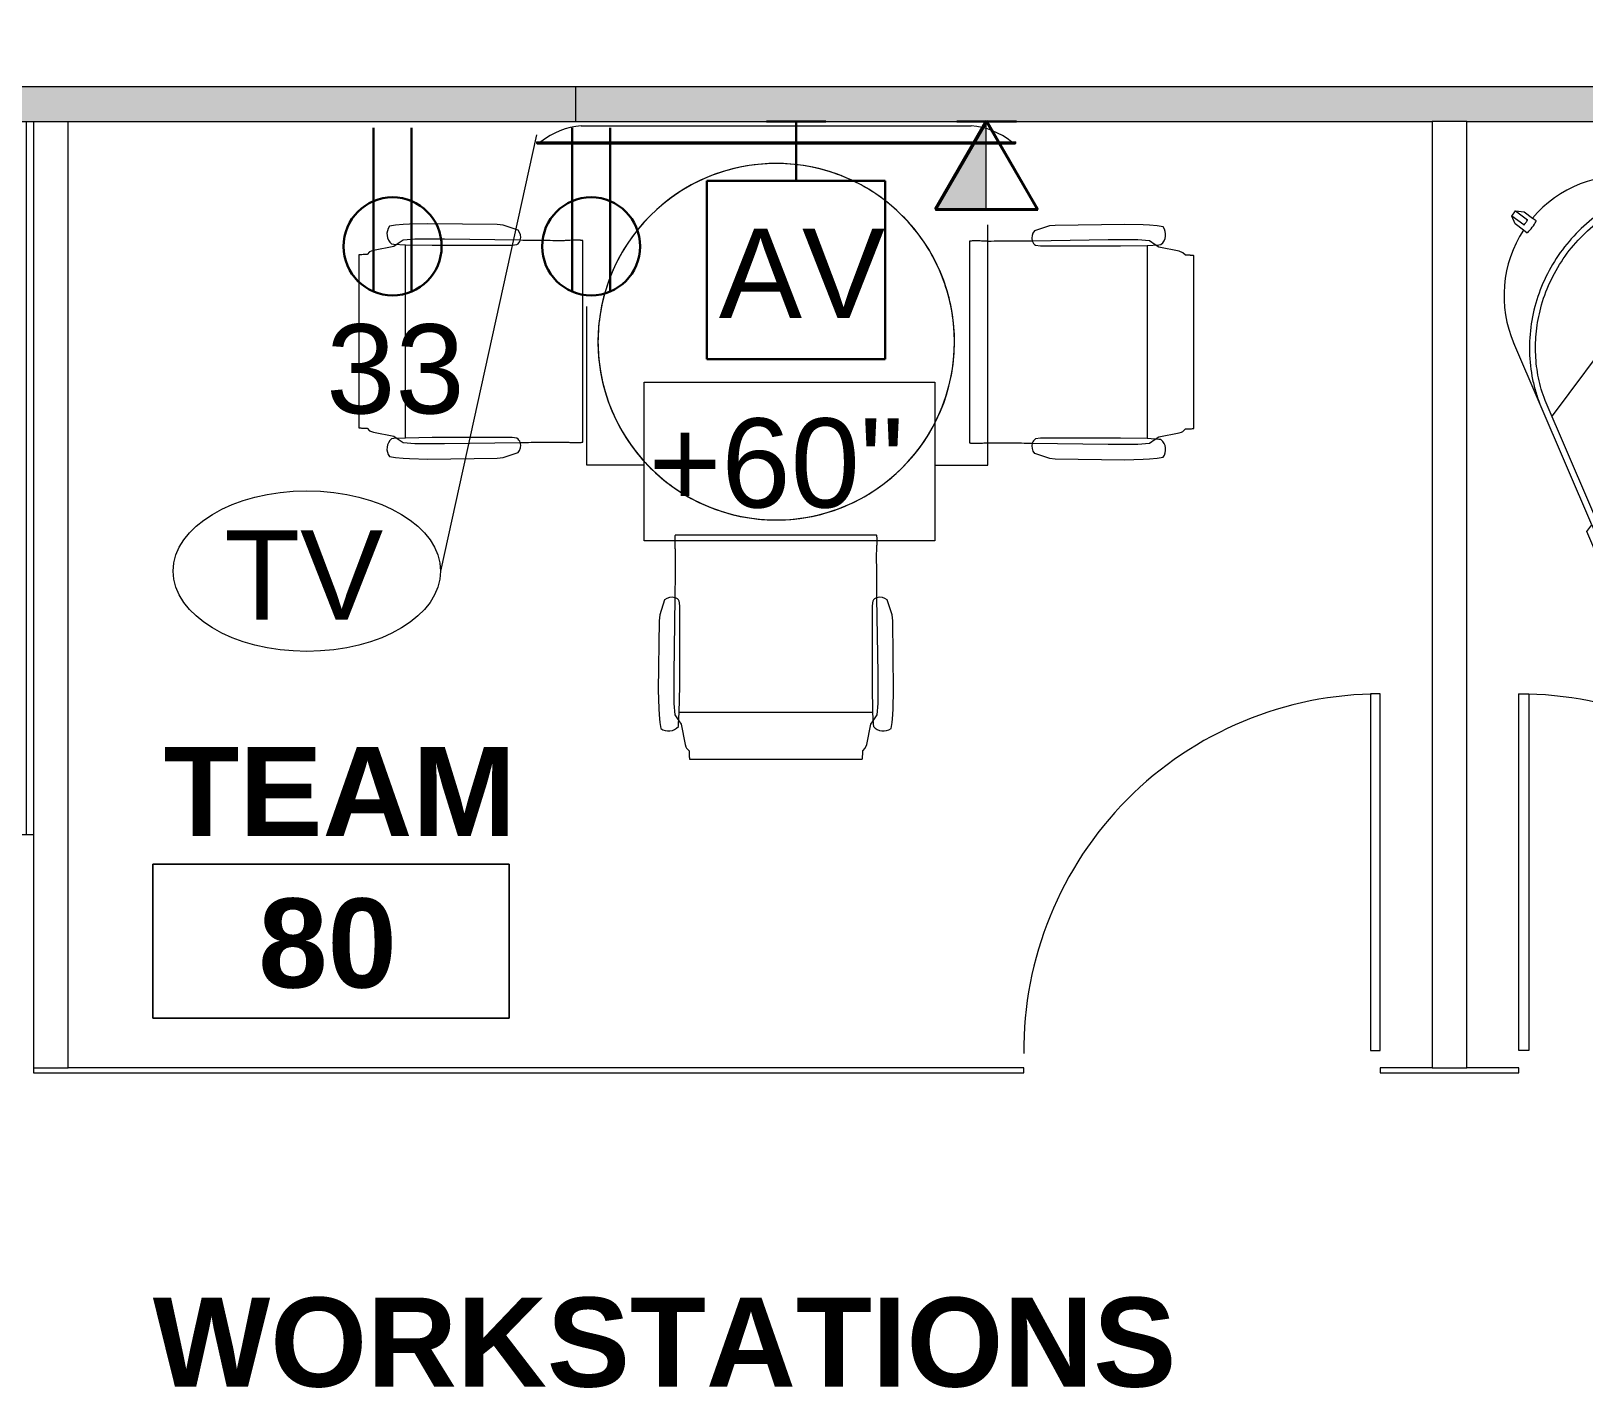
# Model space of a CAD drawing. Header units: inches. Extents: x 0 to 1865, y 0 to 1094.
# Drawn here: x 1093 to 1249.8, y 621.6 to 758.6 of the extents above; entities that cross this region are included whole.
import ezdxf

# ---------------------------------------------------------------- set-up
doc = ezdxf.new("R2010")
doc.units = ezdxf.units.IN
doc.header["$MEASUREMENT"] = 0
for name, color, linetype, lineweight in [('A-ANNO-NOTE', 131, 'Continuous', 9), ('A-AREA-IDEN', 2, 'Continuous', 9), ('A-DETL', 90, 'Continuous', 9), ('A-DOOR', 31, 'Continuous', 13), ('A-WALL', 113, 'Continuous', 13), ('A-WALL-PATT', 111, 'Continuous', 13), ('B-CL', 7, 'Continuous', 9), ('G-ANNO-TEXT', 231, 'Continuous', 9), ('I-FURN', 30, 'Continuous', 9), ('I-WALL', 2, 'Continuous', 13), ('Q-CASE', 31, 'Continuous', 9), ('Q-SPCQ', 91, 'Continuous', 9), ('Q-SPCQ-IDEN', 132, 'Continuous', 9), ('Victor Bldg - 5th Floor_LINK_dwg', 8, 'Continuous', 9)]:
    doc.layers.add(name, color=color, linetype=linetype, lineweight=lineweight)
doc.styles.add('Arial', font='arial.ttf', dxfattribs={"height": 9})
doc.styles.add('Swis721 Lt BT', font='swissl.ttf', dxfattribs={"height": 9})
doc.styles.add('Swis721 Lt BT_B', font='', dxfattribs={"height": 9})
doc.styles.get('Swis721 Lt BT_B').set_extended_font_data('Swis721 Lt BT', bold=True)

# ---------------------------------------------------------------- blocks, each defined once
blk = doc.blocks.new('Victor Bldg - 5th Floor_LINK_dwg-6972324-Level 05 POWER _ SIGNAL')
at = {"layer": 'B-CL'}
blk.add_line((1093, 677.5), (1093, 677.43), dxfattribs=at)
blk = doc.blocks.new('F - CONF TABLE _ROUND-4 CHAIRS_ - Lam 30Dia Single-Column Base-7320828-Level 05 POWER _ SIGNAL')
at = {"layer": 'I-FURN'}
for p, q in [((-56.14, 14.52), (-56.75, 14.41)), ((-55.37, 14.59), (-56.14, 14.52)), ((-54.72, 14.62), (-55.37, 14.59)), ((-52.86, 14.67), (-54.72, 14.62)), ((-45.86, 14.57), (-52.86, 14.67)), ((-45.27, 14.51), (-45.86, 14.57)), ((-43.76, 14.02), (-45.27, 14.51)), ((9.89, 14.44), (8.39, 13.95)), ((10.49, 14.5), (9.89, 14.44)), ((17.49, 14.6), (10.49, 14.5)), ((19.35, 14.55), (17.49, 14.6)), ((19.99, 14.52), (19.35, 14.55)), ((20.76, 14.45), (19.99, 14.52)), ((21.37, 14.34), (20.76, 14.45)), ((-56.53, 12.63), (-56.3, 12.61)), ((-56.3, 12.61), (-55.14, 12.54)), ((-55.97, 12.59), (-56.3, 12.36)), ((-55.37, 12.99), (-55.97, 12.59)), ((-54.2, 13.1), (-55.37, 12.99)), ((-51.2, 13.1), (-54.2, 13.1)), ((-43.54, 12.99), (-51.2, 13.1)), ((-44.37, 12.5), (-43.87, 12.56)), ((-37.21, -7.39), (-37.21, 12.95)), ((1.84, 12.89), (1.84, -7.45)), ((15.83, 13.03), (8.17, 12.92)), ((18.83, 13.03), (15.83, 13.03)), ((20, 12.93), (18.83, 13.03)), ((20.59, 12.52), (20, 12.93)), ((20.93, 12.54), (21.15, 12.56)), ((-59.85, 11.5), (-59.85, -5.93)), ((-58.75, 11.81), (-59.01, 11.55)), ((-58.61, 11.88), (-58.75, 11.81)), ((-58.37, 11.96), (-58.61, 11.88)), ((-56.3, 12.36), (-58.37, 11.96)), ((-55.14, 12.54), (-52.45, 12.5)), ((-55.14, -6.98), (-55.14, 12.54)), ((-52.45, 12.5), (-44.37, 12.5)), ((8.5, 12.49), (8.99, 12.43)), ((8.99, 12.43), (17.08, 12.43)), ((17.08, 12.43), (19.76, 12.48)), ((19.76, 12.48), (20.93, 12.54)), ((19.76, 12.48), (19.76, -7.04)), ((20.93, 12.29), (20.59, 12.52)), ((22.99, 11.89), (20.93, 12.29)), ((23.37, 11.74), (22.99, 11.89)), ((23.63, 11.49), (23.37, 11.74)), ((24.48, -6), (24.48, 11.43)), ((-59.01, -5.99), (-58.75, -6.24)), ((-58.75, -6.24), (-58.37, -6.39)), ((23.37, -6.31), (23.63, -6.05)), ((-58.37, -6.39), (-56.3, -6.79)), ((-56.3, -7.04), (-56.53, -7.06)), ((-56.3, -6.79), (-55.96, -7.02)), ((-55.14, -6.98), (-56.3, -7.04)), ((-55.96, -7.02), (-55.37, -7.43)), ((-55.37, -7.43), (-54.2, -7.53)), ((-52.45, -6.93), (-55.14, -6.98)), ((-54.2, -7.53), (-51.2, -7.53)), ((-44.37, -6.93), (-52.45, -6.93)), ((-51.2, -7.53), (-43.54, -7.42)), ((-43.87, -6.99), (-44.37, -6.93)), ((8.17, -7.49), (15.83, -7.6)), ((8.99, -7), (8.5, -7.06)), ((17.08, -7), (8.99, -7)), ((15.83, -7.6), (18.83, -7.6)), ((19.76, -7.04), (17.08, -7)), ((18.83, -7.6), (20, -7.49)), ((20.93, -7.11), (19.76, -7.04)), ((20, -7.49), (20.59, -7.09)), ((20.59, -7.09), (20.93, -6.86)), ((20.93, -6.86), (22.99, -6.46)), ((21.15, -7.13), (20.93, -7.11)), ((22.99, -6.46), (23.23, -6.38)), ((23.23, -6.38), (23.37, -6.31)), ((-56.75, -8.84), (-56.14, -8.95)), ((-56.14, -8.95), (-55.37, -9.02)), ((-55.37, -9.02), (-54.72, -9.05)), ((-54.72, -9.05), (-52.86, -9.1)), ((-52.86, -9.1), (-45.86, -9)), ((-45.86, -9), (-45.27, -8.94)), ((-45.27, -8.94), (-43.76, -8.45)), ((8.39, -8.52), (9.89, -9.01)), ((9.89, -9.01), (10.49, -9.07)), ((10.49, -9.07), (17.49, -9.17)), ((17.49, -9.17), (19.35, -9.12)), ((19.35, -9.12), (19.99, -9.09)), ((19.99, -9.09), (20.76, -9.02)), ((20.76, -9.02), (21.37, -8.91)), ((-7.55, -16.78), (-27.89, -16.78)), ((-28.96, -23.33), (-29.45, -24.83)), ((-27.93, -23.1), (-28.03, -30.77)), ((-27.44, -23.93), (-27.49, -23.43)), ((-7.95, -23.43), (-8, -23.93)), ((-7.41, -30.77), (-7.52, -23.1)), ((-6, -24.83), (-6.49, -23.33)), ((-29.45, -24.83), (-29.51, -25.42)), ((-27.44, -32.02), (-27.44, -23.93)), ((-8, -23.93), (-8, -32.02)), ((-5.93, -25.42), (-6, -24.83)), ((-29.51, -25.42), (-29.6, -32.42)), ((-5.84, -32.42), (-5.93, -25.42)), ((-28.03, -30.77), (-28.03, -33.77)), ((-7.41, -33.77), (-7.41, -30.77)), ((-29.6, -32.42), (-29.56, -34.28)), ((-27.48, -34.7), (-27.44, -32.02)), ((-8, -32.02), (-7.96, -34.7)), ((-5.89, -34.28), (-5.84, -32.42)), ((-29.56, -34.28), (-29.52, -34.93)), ((-28.03, -33.77), (-27.93, -34.93)), ((-7.51, -34.93), (-7.41, -33.77)), ((-5.92, -34.93), (-5.89, -34.28)), ((-29.52, -34.93), (-29.46, -35.7)), ((-29.46, -35.7), (-29.35, -36.31)), ((-27.93, -34.93), (-27.53, -35.53)), ((-27.57, -36.09), (-27.55, -35.86)), ((-27.55, -35.86), (-27.48, -34.7)), ((-27.53, -35.53), (-27.3, -35.86)), ((-7.96, -34.7), (-27.48, -34.7)), ((-27.3, -35.86), (-26.9, -37.93)), ((-8.54, -37.93), (-8.14, -35.86)), ((-8.14, -35.86), (-7.91, -35.53)), ((-7.96, -34.7), (-7.89, -35.86)), ((-7.91, -35.53), (-7.51, -34.93)), ((-7.89, -35.86), (-7.88, -36.09)), ((-6.1, -36.31), (-5.99, -35.7)), ((-5.99, -35.7), (-5.92, -34.93)), ((-26.9, -37.93), (-26.82, -38.17)), ((-26.82, -38.17), (-26.75, -38.31)), ((-26.75, -38.31), (-26.49, -38.57)), ((-8.95, -38.57), (-8.7, -38.31)), ((-8.7, -38.31), (-8.54, -37.93)), ((-26.44, -39.41), (-9.01, -39.41))]:
    blk.add_line(p, q, dxfattribs=at)
for centre, radius, start, end in [((-17.69, 2.75), 18, 360, 180), ((-17.69, 2.75), 18, 360, 180), ((-17.69, 2.75), 18, 75.7895, 113.6842), ((-17.69, 2.75), 18, 113.6842, 123.1579), ((-17.69, 2.75), 18, 66.3158, 75.7895), ((-17.69, 2.75), 18, 47.3684, 66.3158), ((-17.69, 2.75), 18, 123.1579, 170.5263), ((-17.69, 2.75), 18, 37.8947, 47.3684), ((-55.68, 13.64), 1.32, 144.065, 229.935), ((20.31, 13.57), 1.32, 310.065, 35.935), ((-44.29, 13.22), 0.781, 302.3218, 343.1534), ((-44.61, 13.3), 1.12, 343.9109, 40.257), ((-17.69, 2.75), 18, 18.9474, 37.8947), ((9.24, 13.23), 1.12, 139.743, 196.0891), ((8.91, 13.15), 0.781, 196.8466, 237.6782), ((-17.69, 2.75), 18, 9.4737, 18.9474), ((-17.69, 2.75), 18, 170.5263, 180), ((-17.69, 2.75), 18, 0, 9.4737), ((-17.69, 2.75), 18, 180, 360), ((-17.69, 2.75), 18, 180, 284.2105), ((-17.69, 2.75), 18, 180, 189.4737), ((-17.69, 2.75), 18, 303.1579, 360), ((-17.69, 2.75), 18, 303.1579, 0), ((-17.69, 2.75), 18, 189.4737, 208.4211), ((-17.69, 2.75), 18, 208.4211, 227.3684), ((-55.68, -8.07), 1.32, 130.065, 215.935), ((-44.29, -7.65), 0.781, 16.8466, 57.6782), ((-44.61, -7.73), 1.12, 319.743, 16.0891), ((9.24, -7.8), 1.12, 163.9109, 220.257), ((8.91, -7.72), 0.781, 122.3218, 163.1534), ((20.31, -8.14), 1.32, 324.065, 49.935), ((-17.69, 2.75), 18, 227.3684, 246.3158), ((-17.69, 2.75), 18, 293.6842, 303.1579), ((-17.69, 2.75), 18, 293.6842, 303.1579), ((-17.69, 2.75), 18, 246.3158, 255.7895), ((-17.69, 2.75), 18, 255.7895, 293.6842), ((-17.69, 2.75), 18, 284.2105, 293.6842), ((-28.24, -24.18), 1.12, 73.9109, 130.257), ((-28.15, -23.85), 0.781, 32.3218, 73.1534), ((-7.29, -23.85), 0.781, 106.8466, 147.6782), ((-7.21, -24.18), 1.12, 49.743, 106.0891), ((-28.58, -35.24), 1.32, 234.065, 319.935), ((-6.87, -35.24), 1.32, 220.065, 305.935)]:
    blk.add_arc(centre, radius, start, end, dxfattribs=at)
for points in [[(-39.12, 12.95), (-39.87, 12.95), (-41.34, 12.96), (-42.81, 12.98), (-43.54, 12.99)], [(-38.15, 13), (-38.32, 12.99), (-38.64, 12.98), (-38.96, 12.96), (-39.12, 12.95)], [(3.75, 12.88), (3.59, 12.89), (3.27, 12.91), (2.94, 12.92), (2.78, 12.93)], [(8.17, 12.92), (7.44, 12.91), (5.97, 12.9), (4.49, 12.89), (3.75, 12.88)], [(-43.54, -7.42), (-42.81, -7.41), (-41.34, -7.4), (-39.87, -7.39), (-39.12, -7.38)], [(-39.12, -7.38), (-38.96, -7.39), (-38.64, -7.41), (-38.32, -7.42), (-38.15, -7.43)], [(2.78, -7.5), (2.94, -7.49), (3.27, -7.48), (3.59, -7.46), (3.75, -7.45)], [(3.75, -7.45), (4.49, -7.45), (5.97, -7.46), (7.44, -7.48), (8.17, -7.49)], [(-27.94, -17.72), (-27.93, -17.88), (-27.91, -18.21), (-27.9, -18.53), (-27.89, -18.69)], [(-27.89, -18.69), (-27.89, -19.43), (-27.9, -20.91), (-27.92, -22.37), (-27.93, -23.1)], [(-7.56, -18.69), (-7.55, -18.53), (-7.53, -18.21), (-7.52, -17.88), (-7.51, -17.72)], [(-7.52, -23.1), (-7.53, -22.37), (-7.54, -20.91), (-7.55, -19.43), (-7.56, -18.69)]]:
    blk.add_open_spline(points, degree=3, dxfattribs=at)
for points, knots in [([(-37.21, 12.95), (-37.21, 12.96), (-37.22, 12.96), (-37.25, 12.97), (-37.3, 12.98), (-37.37, 12.98), (-37.46, 12.99), (-37.59, 13), (-37.83, 13), (-38.04, 13), (-38.15, 13)], [0, 0, 0, 0, 0.090909, 0.181818, 0.272727, 0.363636, 0.454545, 0.545455, 0.727273, 1, 1, 1, 1]), ([(2.78, 12.93), (2.7, 12.93), (2.54, 12.93), (2.21, 12.93), (1.91, 12.91), (1.84, 12.89), (1.84, 12.89)], [0, 0, 0, 0, 0.181818, 0.363636, 0.727273, 1, 1, 1, 1]), ([(-59.01, 11.55), (-59.2, 11.55), (-59.47, 11.54), (-59.69, 11.53), (-59.78, 11.52), (-59.83, 11.51), (-59.84, 11.5), (-59.85, 11.5)], [0, 0, 0, 0, 0.444444, 0.666667, 0.777778, 0.888889, 1, 1, 1, 1]), ([(24.48, 11.43), (24.47, 11.43), (24.45, 11.44), (24.41, 11.45), (24.34, 11.46), (24.25, 11.46), (24.15, 11.47), (24, 11.48), (23.82, 11.48), (23.68, 11.49), (23.63, 11.49)], [0, 0, 0, 0, 0.111111, 0.222222, 0.333333, 0.444444, 0.555556, 0.666667, 0.888889, 1, 1, 1, 1]), ([(-59.85, -5.93), (-59.84, -5.93), (-59.83, -5.94), (-59.78, -5.95), (-59.71, -5.96), (-59.63, -5.96), (-59.53, -5.97), (-59.37, -5.98), (-59.2, -5.98), (-59.06, -5.99), (-59.01, -5.99)], [0, 0, 0, 0, 0.111111, 0.222222, 0.333333, 0.444444, 0.555556, 0.666667, 0.888889, 1, 1, 1, 1]), ([(23.63, -6.05), (23.82, -6.05), (24.1, -6.04), (24.32, -6.03), (24.41, -6.02), (24.45, -6.01), (24.47, -6), (24.48, -6)], [0, 0, 0, 0, 0.444444, 0.666667, 0.777778, 0.888889, 1, 1, 1, 1]), ([(-38.15, -7.43), (-38.08, -7.43), (-37.91, -7.43), (-37.59, -7.43), (-37.29, -7.41), (-37.21, -7.39), (-37.21, -7.39)], [0, 0, 0, 0, 0.181818, 0.363636, 0.727273, 1, 1, 1, 1]), ([(1.84, -7.45), (1.84, -7.46), (1.84, -7.46), (1.88, -7.47), (1.93, -7.48), (2, -7.48), (2.08, -7.49), (2.22, -7.5), (2.45, -7.5), (2.66, -7.5), (2.78, -7.5)], [0, 0, 0, 0, 0.090909, 0.181818, 0.272727, 0.363636, 0.454545, 0.545455, 0.727273, 1, 1, 1, 1]), ([(-27.89, -16.78), (-27.9, -16.78), (-27.9, -16.78), (-27.91, -16.81), (-27.92, -16.87), (-27.92, -16.94), (-27.93, -17.02), (-27.93, -17.16), (-27.94, -17.39), (-27.94, -17.6), (-27.94, -17.72)], [0, 0, 0, 0, 0.090909, 0.181818, 0.272727, 0.363636, 0.454545, 0.545455, 0.727273, 1, 1, 1, 1]), ([(-7.51, -17.72), (-7.51, -17.64), (-7.5, -17.48), (-7.51, -17.15), (-7.52, -16.85), (-7.54, -16.78), (-7.55, -16.78)], [0, 0, 0, 0, 0.181818, 0.363636, 0.727273, 1, 1, 1, 1]), ([(-26.49, -38.57), (-26.49, -38.76), (-26.48, -39.03), (-26.47, -39.25), (-26.45, -39.34), (-26.45, -39.39), (-26.44, -39.41), (-26.44, -39.41)], [0, 0, 0, 0, 0.444444, 0.666667, 0.777778, 0.888889, 1, 1, 1, 1]), ([(-9.01, -39.41), (-9, -39.41), (-9, -39.39), (-8.99, -39.34), (-8.98, -39.28), (-8.97, -39.19), (-8.97, -39.09), (-8.96, -38.94), (-8.95, -38.76), (-8.95, -38.62), (-8.95, -38.57)], [0, 0, 0, 0, 0.111111, 0.222222, 0.333333, 0.444444, 0.555556, 0.666667, 0.888889, 1, 1, 1, 1])]:
    blk.add_open_spline(points, degree=3, knots=knots, dxfattribs=at)
blk = doc.blocks.new('Door - Glass Single - Full Rail - Panic Handle-7194612-Level 05 POWER _ SIGNAL')
at = {"layer": 'A-DOOR', "lineweight": 20}
for p, q in [((17, -2), (18, -2)), ((17, -38), (17, -2)), ((18, -2), (18, -38)), ((18, -38), (17, -38))]:
    blk.add_line(p, q, dxfattribs=at)
at = {"layer": 'A-DOOR', "lineweight": 9}
blk.add_arc((18, -2), 36, 179.5, 270, dxfattribs=at)
blk = doc.blocks.new('A-Flat_Screen_TV - OLED 55BGP 55_-4747240-Level 05 POWER _ SIGNAL')
at = {"layer": 'Q-SPCQ'}
for p, q in [((-19.7, 1.81), (19.7, 1.81)), ((-24.2, 0.19), (24.2, 0.19)), ((-24.2, 0.19), (-24.2, 0)), ((24.2, 0), (-24.2, 0)), ((-24.14, 0), (-24.14, -0.06)), ((24.14, -0.06), (24.14, 0)), ((24.2, 0), (24.2, 0.19)), ((24.14, -0.06), (-24.14, -0.06))]:
    blk.add_line(p, q, dxfattribs=at)
for centre, start, end in [((-19.1, -5.58), 94.6372, 128.9656), ((19.1, -5.58), 51.0344, 85.3628)]:
    blk.add_arc(centre, 7.41, start, end, dxfattribs=at)
blk = doc.blocks.new('Seating-Booth_Lounge_Chair-Teknion-STFB_Fractals-R2014 - High Back-7331714-Level 05 POWER _ SIGNAL')
at = {"layer": 'I-FURN'}
for p, q in [((-0.62, 17.49), (0.44, 17.49)), ((-22.97, 10.45), (-22.54, 11.19)), ((-22.54, 11.19), (-22.23, 10.65)), ((-21.69, 10.96), (-21.81, 11.17)), ((21.81, 11.17), (21.69, 10.96)), ((22.23, 10.65), (22.54, 11.19)), ((22.54, 11.19), (22.97, 10.45)), ((-21.35, 7.63), (-22.97, 10.45)), ((-22.23, 10.65), (-21.69, 10.96)), ((-22.23, 10.65), (-20.48, 7.63)), ((-21.69, 10.96), (-13.24, -3.67)), ((21.69, 10.96), (13.24, -3.67)), ((20.48, 7.63), (22.23, 10.67)), ((22.97, 10.45), (21.35, 7.63)), ((-20.48, 7.63), (-21.35, 7.63)), ((-10.51, -9.64), (-20.48, 7.63)), ((20.48, 7.63), (10.51, -9.64)), ((21.35, 7.63), (20.48, 7.63)), ((-14.07, -2.16), (14.07, -2.16)), ((-0.75, -15.23), (-0.75, -15.71)), ((0.75, -15.71), (0.75, -15.23)), ((-0.75, -16.73), (-0.75, -15.68)), ((-0.33, -17.49), (-0.75, -16.73)), ((-0.33, -17.49), (-0.33, -15.98)), ((0.33, -15.98), (0.33, -17.49)), ((0.75, -16.73), (0.33, -17.49)), ((0.75, -15.68), (0.75, -16.73)), ((0.33, -17.49), (-0.33, -17.49))]:
    blk.add_line(p, q, dxfattribs=at)
at = {"layer": 'I-FURN', "flags": 128}
blk.add_lwpolyline([(21.69, 10.96), (21.96, 10.81), (22.23, 10.65)], dxfattribs=at)
at = {"layer": 'I-FURN'}
for centre, radius, start, end in [((-0.44, -25.1), 42.59, 90.2412, 119.9526), ((0.44, -25.1), 42.59, 60.0452, 90), ((-21.37, 11.42), 0.5, 131.065, 210.12), ((21.37, 11.42), 0.5, 329.88, 48.7323), ((0, -3.57), 12.14, 210.0001, 266.4557), ((0, -3.57), 12.14, 273.5443, 329.9999)]:
    blk.add_arc(centre, radius, start, end, dxfattribs=at)
for centre, major_axis, ratio in [((0, -15.23), (0.75, 0), 0.098866), ((0, -15.98), (0.33, 0), 0.098894)]:
    blk.add_ellipse(centre, major_axis=major_axis, ratio=ratio, start_param=0, end_param=3.141593, dxfattribs=at)
for points in [[(-13.77, -3.99), (-13.55, -4.33), (-13.09, -5), (-12.05, -6.26), (-10.56, -7.69), (-8.53, -9.11), (-6.18, -10.26), (-3.56, -11.06), (-0.72, -11.42), (2.15, -11.3), (4.95, -10.7), (7.6, -9.64), (10.02, -8.14), (11.77, -6.57), (12.99, -5.14), (13.52, -4.38), (13.77, -3.99)], [(13.24, -3.67), (13.03, -4), (12.58, -4.65), (11.58, -5.86), (10.15, -7.23), (8.19, -8.59), (5.94, -9.7), (3.42, -10.47), (0.69, -10.81), (-2.06, -10.7), (-4.75, -10.12), (-7.3, -9.1), (-9.62, -7.66), (-11.31, -6.15), (-12.48, -4.78), (-13, -4.05), (-13.24, -3.67)]]:
    blk.add_open_spline(points, degree=3, knots=[-1, -1, -1, -1, -0.961957, -0.923913, -0.847826, -0.771739, -0.695652, -0.608696, -0.521739, -0.434783, -0.347826, -0.26087, -0.173913, -0.086957, -0.043478, 0, 0, 0, 0], dxfattribs=at)
blk = doc.blocks.new('C-Counter Top - ADJ HEIGHT-7352873-Level 05 POWER _ SIGNAL')
at = {"layer": 'Q-CASE'}
for p, q in [((24.74, -0.75), (24.74, 0)), ((-47.26, -0.75), (24.74, -0.75)), ((24.74, -25), (24.74, -0.75)), ((-47.26, -25), (24.74, -25))]:
    blk.add_line(p, q, dxfattribs=at)
blk = doc.blocks.new('Door - Glass Single - Full Rail - Panic Handle-7215259-Level 05 POWER _ SIGNAL')
at = {"layer": 'A-DOOR', "lineweight": 20}
for p, q in [((17, 38), (17, 2)), ((18, 38), (17, 38)), ((18, 2), (18, 38)), ((17, 2), (18, 2))]:
    blk.add_line(p, q, dxfattribs=at)
at = {"layer": 'A-DOOR', "lineweight": 9}
blk.add_arc((18, 2), 36, 90, 180.5, dxfattribs=at)
blk = doc.blocks.new('Room Tag - Room Name and Number-3379422-Level 05 POWER _ SIGNAL')
at = {"layer": 'A-AREA-IDEN'}
for p, q in [((-0.1881, -0.1636), (-0.1881, -0.0018)), ((-0.1881, -0.0018), (0.1869, -0.0018)), ((0.1869, -0.0018), (-0.1881, -0.0018)), ((-0.1881, -0.0018), (-0.1881, -0.1636)), ((0.1869, -0.0018), (0.1869, -0.1636)), ((0.1869, -0.1636), (0.1869, -0.0018)), ((0.1869, -0.1636), (-0.1881, -0.1636)), ((-0.1881, -0.1636), (0.1869, -0.1636))]:
    blk.add_line(p, q, dxfattribs=at)
blk = doc.blocks.new('Appliance_Specialty Equipment Tag - Standard-3515593-Level 05 POWER _ SIGNAL')
at = {"layer": 'Q-SPCQ-IDEN'}
blk.add_ellipse((-0.0499, 0.0037), major_axis=(-0.1406, 0), ratio=0.600473, dxfattribs=at)

msp = doc.modelspace()

# ---------------------------------------------------------------- hatches: boundary and pattern name
at = {"layer": 'A-ANNO-NOTE'}
msp.add_hatch(color=256, dxfattribs=at).paths.add_polyline_path([(1189.46, 740.64), (1189.46, 749.57), (1184.3, 740.64)], flags=0)
at = {"layer": 'A-WALL-PATT', "lineweight": 9}
for points in [[(1096.75, 749.5), (963.06, 753), (963.06, 749.5), (1093.25, 749.5)], [(1425.72, 749.5), (1462.13, 749.5), (1462.13, 753), (963.06, 753), (1096.75, 749.5), (1396.46, 749.5)]]:
    msp.add_hatch(color=7, dxfattribs=at).paths.add_polyline_path(points, flags=0)

# ---------------------------------------------------------------- linework, layer by layer
at = {"layer": 'A-ANNO-NOTE'}
for p, q in [((1189.46, 749.57), (1184.3, 740.64)), ((1189.46, 740.64), (1189.46, 749.57)), ((1184.3, 740.64), (1189.46, 740.64))]:
    msp.add_line(p, q, dxfattribs=at)
at = {"layer": 'A-ANNO-NOTE', "lineweight": 30}
for p, q in [((1189.46, 749.57), (1184.3, 740.64)), ((1189.46, 749.57), (1194.62, 740.64)), ((1127.59, 748.85), (1127.59, 732.32)), ((1131.42, 748.85), (1131.42, 732.32)), ((1131.42, 748.85), (1131.42, 732.32)), ((1147.64, 748.85), (1147.64, 732.32)), ((1151.47, 748.85), (1151.47, 732.32)), ((1151.47, 748.85), (1151.47, 732.32)), ((1167.25, 749.5), (1173.25, 749.5)), ((1170.25, 749.5), (1170.25, 743.5)), ((1189.5, 749.5), (1184.34, 740.57)), ((1186.5, 749.5), (1192.5, 749.5)), ((1189.5, 749.5), (1194.66, 740.57)), ((1179.25, 743.5), (1161.25, 743.5)), ((1161.25, 743.5), (1161.25, 725.5)), ((1179.25, 725.5), (1179.25, 743.5)), ((1194.62, 740.64), (1184.3, 740.64)), ((1194.66, 740.57), (1184.34, 740.57)), ((1161.25, 725.5), (1179.25, 725.5))]:
    msp.add_line(p, q, dxfattribs=at)
for centre in [(1129.51, 736.88), (1149.56, 736.88)]:
    msp.add_circle(centre, 4.95, dxfattribs=at)
at = {"layer": 'A-DETL'}
for p, q in [((1189.61, 714.79), (1189.61, 739.04)), ((1149.11, 714.79), (1149.11, 730.79)), ((1154.86, 714.79), (1149.11, 714.79)), ((1184.36, 714.79), (1189.61, 714.79))]:
    msp.add_line(p, q, dxfattribs=at)
at = {"layer": 'A-WALL'}
for p, q in [((1238, 749.5), (1234.5, 749.5)), ((1093.25, 653.93), (1096.75, 653.93)), ((1234.5, 653.93), (1238, 653.93))]:
    msp.add_line(p, q, dxfattribs=at)
at = {"layer": 'G-ANNO-TEXT', "color": 7, "flags": 128}
msp.add_lwpolyline([(1184.25, 707.15), (1154.92, 707.15), (1154.92, 723.17), (1184.25, 723.17)], close=True, dxfattribs=at)
at = {"layer": 'I-WALL', "color": 8, "lineweight": 20}
for p, q in [((1462.13, 753), (963.06, 753)), ((1148, 749.5), (1148, 753)), ((963.06, 749.5), (1234.5, 749.5)), ((1238, 749.5), (1365.5, 749.5))]:
    msp.add_line(p, q, dxfattribs=at)
at = {"layer": 'I-WALL'}
for p, q in [((1093.25, 749.5), (1093.25, 653.43)), ((1096.75, 653.93), (1096.75, 749.5)), ((1234.5, 749.5), (1234.5, 653.93)), ((1238, 653.93), (1238, 749.5)), ((1193.25, 653.93), (1096.75, 653.93)), ((1193.25, 653.43), (1193.25, 653.93)), ((1234.5, 653.93), (1229.25, 653.93)), ((1229.25, 653.93), (1229.25, 653.43)), ((1243.25, 653.93), (1238, 653.93)), ((1243.25, 653.43), (1243.25, 653.93)), ((1093.25, 653.43), (1193.25, 653.43)), ((1229.25, 653.43), (1243.25, 653.43))]:
    msp.add_line(p, q, dxfattribs=at)
at = {"layer": 'Q-SPCQ-IDEN'}
msp.add_line((1144.05, 748.13), (1134.36, 704.09), dxfattribs=at)

# ---------------------------------------------------------------- block references
at = {"layer": 'A-AREA-IDEN', "xscale": 95.99999999999994, "yscale": 95.99999999999994, "zscale": 95.99999999999994}
msp.add_blockref('Room Tag - Room Name and Number-3379422-Level 05 POWER _ SIGNAL', (1123.35, 674.65), dxfattribs=at)
at = {"layer": 'A-DOOR'}
msp.add_blockref('Door - Glass Single - Full Rail - Panic Handle-7215259-Level 05 POWER _ SIGNAL', (1211.25, 653.68), dxfattribs=at)
at = {"layer": 'A-DOOR', "rotation": 180}
msp.add_blockref('Door - Glass Single - Full Rail - Panic Handle-7194612-Level 05 POWER _ SIGNAL', (1261.25, 653.68), dxfattribs=at)
at = {"layer": 'I-FURN', "rotation": 233.288301556762}
msp.add_blockref('Seating-Booth_Lounge_Chair-Teknion-STFB_Fractals-R2014 - High Back-7331714-Level 05 POWER _ SIGNAL', (1256.74, 729.75), dxfattribs=at)
at = {"layer": 'I-FURN'}
msp.add_blockref('F - CONF TABLE _ROUND-4 CHAIRS_ - Lam 30Dia Single-Column Base-7320828-Level 05 POWER _ SIGNAL', (1185.94, 724.5), dxfattribs=at)
at = {"layer": 'Q-CASE', "rotation": 270.0000000000006}
msp.add_blockref('C-Counter Top - ADJ HEIGHT-7352873-Level 05 POWER _ SIGNAL', (1093.25, 702.24), dxfattribs=at)
at = {"layer": 'Q-SPCQ'}
msp.add_blockref('A-Flat_Screen_TV - OLED 55BGP 55_-4747240-Level 05 POWER _ SIGNAL', (1168.25, 747.25), dxfattribs=at)
at = {"layer": 'Q-SPCQ-IDEN', "xscale": 95.99999999999994, "yscale": 95.99999999999994, "zscale": 95.99999999999994}
msp.add_blockref('Appliance_Specialty Equipment Tag - Standard-3515593-Level 05 POWER _ SIGNAL', (1125.65, 703.73), dxfattribs=at)
at = {"layer": 'Victor Bldg - 5th Floor_LINK_dwg', "color": 7}
msp.add_blockref('Victor Bldg - 5th Floor_LINK_dwg-6972324-Level 05 POWER _ SIGNAL', (0, 0), dxfattribs=at)

# ---------------------------------------------------------------- texts
at = {"layer": 'A-ANNO-NOTE', "char_height": 9, "attachment_point": 1, "style": 'Swis721 Lt BT'}
for s, insert, width in [('AV', (1162.46, 738.66), 18.18), ('33', (1122.8, 729.01), 16.362)]:
    msp.add_mtext(s, dxfattribs=dict(at, insert=insert, width=width))
at = {"layer": 'A-AREA-IDEN', "char_height": 9, "attachment_point": 1, "style": 'Swis721 Lt BT_B'}
for s, insert, width in [('TEAM', (1106.37, 686.33), 40.905), ('80', (1115.95, 671.03), 16.968), ('WORKSTATIONS', (1105.29, 630.73), 119.685)]:
    msp.add_mtext(s, dxfattribs=dict(at, insert=insert, width=width))
at = {"layer": 'G-ANNO-TEXT', "color": 7, "insert": (1155.37, 719.51), "char_height": 9, "width": 33.33, "attachment_point": 1, "style": 'Swis721 Lt BT'}
msp.add_mtext('+60"', dxfattribs=at)
at = {"layer": 'Q-SPCQ-IDEN', "insert": (1112.49, 708.19), "char_height": 9, "width": 19.695, "attachment_point": 1, "style": 'Arial'}
msp.add_mtext('TV', dxfattribs=at)

doc.saveas('drawing.dxf')
